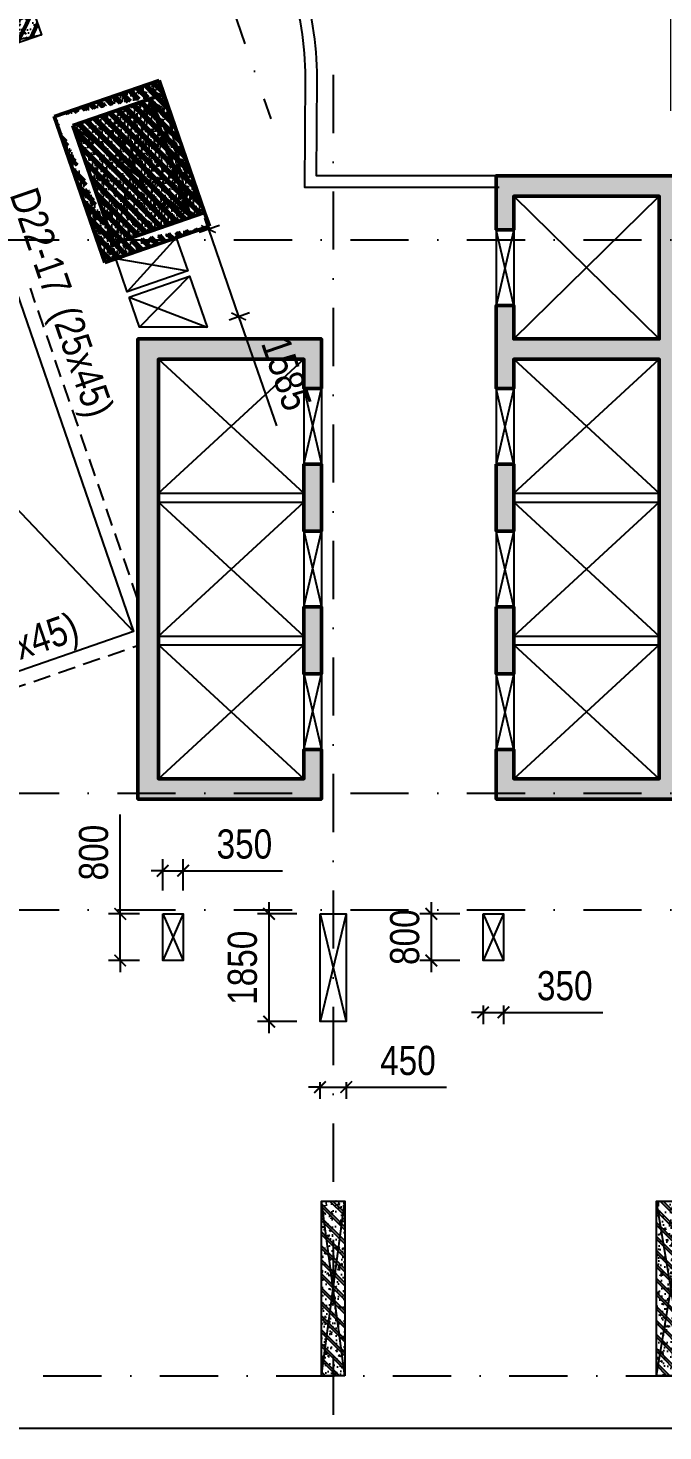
# Model space of a CAD drawing. Header units: millimetres. Extents: x -159515 to 1327256, y -225156 to 138737.
# Drawn here: x 501100 to 512000, y -33011 to -8927 of the extents above; entities that cross this region are included whole.
import ezdxf
from ezdxf.enums import TextEntityAlignment as Align

# ---------------------------------------------------------------- set-up
doc = ezdxf.new("R2010")
doc.units = ezdxf.units.MM
doc.header["$MEASUREMENT"] = 0
doc.linetypes.add('DASHDOT', pattern=[1, 0.5, -0.25, 0, -0.25])
doc.linetypes.add('DASHED', pattern=[4.5, 3, -1.5])
for name, color, linetype in [('ccu11-Khuat', 9, 'DASHED'), ('ccu11-Manh', 8, 'Continuous'), ('ccu11-Thay', 7, 'Continuous'), ('ccu12-Manh', 8, 'Continuous'), ('ccu12-Text', 31, 'Continuous'), ('KC2-DIM', 251, 'Continuous'), ('KT-Hatch', 251, 'Continuous'), ('KT-Luoi truc South Tower', 8, 'DASHDOT'), ('xref.asix of  podium$0$xref.asix of  podium$0$Xref_ST_MBDV Cot vach 30.7.2022$0$KT-Net cot vach', 6, 'Continuous'), ('Xref_ST_MBDV Cot vach 30.7.2022|Xref_ST_MBDV Cot vach 30.7.2022|Xref_ST_MBDV Cot vach 30.7.2022|Xref_ST_MBDV Cot vach 30.7.2022|KC-Betong', 6, 'Continuous')]:
    doc.layers.add(name, color=color, linetype=linetype)
for name, color, linetype, lineweight in [('ccu12-Tencaukien', 9, 'Continuous', 15), ('KT-Kich thuoc', 159, 'Continuous', 18), ('ST_MBDV Cot vach 220805$0$Xref_ST_MBDV Cot vach 30.7.2022$0$KT-Net cot vach', 6, 'Continuous', 50), ('Xref_ST_MBDV Cot vach 30.7.2022$0$KT-Net cot vach', 6, 'Continuous', 50)]:
    doc.layers.add(name, color=color, linetype=linetype, lineweight=lineweight)
doc.styles.add('Arial Narrow', font='ARIALN.TTF')
doc.dimstyles.new('ccu12-200', dxfattribs={"dimscale": 200, "dimtxt": 2.5, "dimasz": 1, "dimexe": 1, "dimexo": 2, "dimgap": 1, "dimtad": 1, "dimdec": 0, "dimrnd": 5, "dimdsep": 46, "dimtxsty": 'Arial Narrow', "dimblk": 'ARCHTICK', "dimcen": -1, "dimdle": 1, "dimclrd": 256, "dimclre": 256, "dimclrt": 3, "dimadec": 0, "dimazin": 2, "dimtfac": 0.1, "dimtdec": 0, "dimtmove": 0, "dimatfit": 1, "dimldrblk": 'ARCHTICK', "dimfxl": 1, "dimtvp": 0.833333, "dimtolj": 1, "dimtzin": 12, "dimarcsym": 0})
doc.dimstyles.new('CCU_1-300', dxfattribs={"dimscale": 300, "dimtxt": 2.5, "dimasz": 1, "dimexe": 1, "dimexo": 2, "dimgap": 0.5, "dimtad": 1, "dimdec": 0, "dimdsep": 46, "dimtxsty": 'Arial Narrow', "dimblk": 'ARCHTICK', "dimcen": -1, "dimdle": 1, "dimclrd": 256, "dimclre": 256, "dimclrt": 3, "dimadec": 0, "dimazin": 2, "dimtfac": 0.1, "dimtdec": 0, "dimtix": 1, "dimtmove": 2, "dimatfit": 1, "dimfxl": 1, "dimtvp": 0.833333, "dimtolj": 1, "dimtzin": 12, "dimarcsym": 0})

# ---------------------------------------------------------------- blocks, each defined once
blk = doc.blocks.new('_ArchTick')
at = {"color": 0, "const_width": 0.15}
blk.add_lwpolyline([(-0.5, -0.5), (0.5, 0.5)], dxfattribs=at)
blk = doc.blocks.new('*D406')
at = {"layer": 'Defpoints', "color": 0, "transparency": 16777216}
for p in [(-25223, 31492), (-33923, 28684, 0), (-25223, 28649, 0)]:
    blk.add_point(p, dxfattribs=at)
at = {"layer": 'KT-Kich thuoc', "lineweight": -2, "transparency": 16777216}
for p, q in [((-33923, 29284), (-33923, 31792)), ((-25223, 29249), (-25223, 31792)), ((-34223, 31492), (-24923, 31492))]:
    blk.add_line(p, q, dxfattribs=at)
at = {"layer": 'KT-Kich thuoc', "lineweight": -2, "transparency": 16777216, "xscale": 300, "yscale": 300, "zscale": 300, "rotation": 180}
blk.add_blockref('_ArchTick', (-33923, 31492), dxfattribs=at)
at = {"layer": 'KT-Kich thuoc', "lineweight": -2, "transparency": 16777216, "xscale": 300, "yscale": 300, "zscale": 300}
blk.add_blockref('_ArchTick', (-25223, 31492), dxfattribs=at)
at = {"layer": 'KT-Kich thuoc', "color": 3, "transparency": 16777216, "insert": (-29573, 32025), "char_height": 750, "attachment_point": 5, "style": 'Arial Narrow'}
blk.add_mtext('\\A1;8700', dxfattribs=at)
blk = doc.blocks.new('*D178')
at = {"layer": 'Defpoints', "color": 0, "transparency": 16777216}
for p in [(503658, -12564), (504715, -13878), (504176, -14064)]:
    blk.add_point(p, dxfattribs=at)
at = {"layer": 'KC2-DIM', "lineweight": -2, "transparency": 16777216}
for p, q in [((504197, -12378), (504132, -12189)), ((504036, -12433), (504386, -12313)), ((504197, -12378), (504715, -13878)), ((504554, -13934), (504904, -13813)), ((504715, -13878), (505364, -15758))]:
    blk.add_line(p, q, dxfattribs=at)
at = {"layer": 'KC2-DIM', "lineweight": -2, "transparency": 16777216, "xscale": 200, "yscale": 200, "zscale": 200}
for p, rotation in [((504197, -12378), 289.0471379540123), ((504715, -13878), 109.0471379540123)]:
    blk.add_blockref('_ArchTick', p, dxfattribs=dict(at, rotation=rotation))
at = {"layer": 'KC2-DIM', "color": 3, "transparency": 16777216, "insert": (505535, -14858), "char_height": 500, "attachment_point": 5, "rotation": 289.0471, "style": 'Arial Narrow'}
blk.add_mtext('\\A1;1585', dxfattribs=at)
blk = doc.blocks.new('*D179')
at = {"layer": 'Defpoints', "color": 0, "transparency": 16777216}
for p in [(502682, -24134), (503412, -24134), (503412, -24934)]:
    blk.add_point(p, dxfattribs=at)
at = {"layer": 'KC2-DIM', "lineweight": -2, "transparency": 16777216}
for p, q in [((502682, -24134), (502682, -22430)), ((503012, -24134), (502482, -24134)), ((502682, -24934), (502682, -24134)), ((503012, -24934), (502482, -24934)), ((502682, -24934), (502682, -25134))]:
    blk.add_line(p, q, dxfattribs=at)
at = {"layer": 'KC2-DIM', "lineweight": -2, "transparency": 16777216, "xscale": 200, "yscale": 200, "zscale": 200}
for p, rotation in [((502682, -24134), 270), ((502682, -24934), 90)]:
    blk.add_blockref('_ArchTick', p, dxfattribs=dict(at, rotation=rotation))
at = {"layer": 'KC2-DIM', "color": 3, "transparency": 16777216, "insert": (502227, -23082), "char_height": 500, "attachment_point": 5, "rotation": 90, "style": 'Arial Narrow'}
blk.add_mtext('\\A1;800', dxfattribs=at)
blk = doc.blocks.new('*D180')
at = {"layer": 'Defpoints', "color": 0, "transparency": 16777216}
for p in [(503762, -23394), (503412, -24134), (503762, -24134)]:
    blk.add_point(p, dxfattribs=at)
at = {"layer": 'KC2-DIM', "lineweight": -2, "transparency": 16777216}
for p, q in [((503412, -23734), (503412, -23194)), ((503762, -23734), (503762, -23194)), ((503412, -23394), (503212, -23394)), ((503412, -23394), (503762, -23394)), ((503762, -23394), (505466, -23394))]:
    blk.add_line(p, q, dxfattribs=at)
at = {"layer": 'KC2-DIM', "lineweight": -2, "transparency": 16777216, "xscale": 200, "yscale": 200, "zscale": 200}
blk.add_blockref('_ArchTick', (503412, -23394), dxfattribs=at)
at = {"layer": 'KC2-DIM', "lineweight": -2, "transparency": 16777216, "xscale": 200, "yscale": 200, "zscale": 200, "rotation": 180}
blk.add_blockref('_ArchTick', (503762, -23394), dxfattribs=at)
at = {"layer": 'KC2-DIM', "color": 3, "transparency": 16777216, "insert": (504814, -22938), "char_height": 500, "attachment_point": 5, "style": 'Arial Narrow'}
blk.add_mtext('\\A1;350', dxfattribs=at)
blk = doc.blocks.new('*D181')
at = {"layer": 'Defpoints', "color": 0, "transparency": 16777216}
for p in [(505238, -24134), (506112, -24134), (506112, -25984)]:
    blk.add_point(p, dxfattribs=at)
at = {"layer": 'KC2-DIM', "lineweight": -2, "transparency": 16777216}
for p, q in [((505238, -26184), (505238, -23934)), ((505712, -24134), (505038, -24134)), ((505712, -25984), (505038, -25984))]:
    blk.add_line(p, q, dxfattribs=at)
at = {"layer": 'KC2-DIM', "lineweight": -2, "transparency": 16777216, "xscale": 200, "yscale": 200, "zscale": 200}
for p, rotation in [((505238, -24134), 90), ((505238, -25984), 270)]:
    blk.add_blockref('_ArchTick', p, dxfattribs=dict(at, rotation=rotation))
at = {"layer": 'KC2-DIM', "color": 3, "transparency": 16777216, "insert": (504782, -25059), "char_height": 500, "attachment_point": 5, "rotation": 90, "style": 'Arial Narrow'}
blk.add_mtext('\\A1;1850', dxfattribs=at)
blk = doc.blocks.new('*D182')
at = {"layer": 'Defpoints', "color": 0, "transparency": 16777216}
for p in [(506112, -26626), (506562, -26626), (506562, -27109)]:
    blk.add_point(p, dxfattribs=at)
at = {"layer": 'KC2-DIM', "lineweight": -2, "transparency": 16777216}
for p, q in [((506112, -27109), (505912, -27109)), ((506112, -27026), (506112, -27309)), ((506112, -27109), (506562, -27109)), ((506562, -27026), (506562, -27309)), ((506562, -27109), (508283, -27109))]:
    blk.add_line(p, q, dxfattribs=at)
at = {"layer": 'KC2-DIM', "lineweight": -2, "transparency": 16777216, "xscale": 200, "yscale": 200, "zscale": 200}
blk.add_blockref('_ArchTick', (506112, -27109), dxfattribs=at)
at = {"layer": 'KC2-DIM', "lineweight": -2, "transparency": 16777216, "xscale": 200, "yscale": 200, "zscale": 200, "rotation": 180}
blk.add_blockref('_ArchTick', (506562, -27109), dxfattribs=at)
at = {"layer": 'KC2-DIM', "color": 3, "transparency": 16777216, "insert": (507622, -26654), "char_height": 500, "attachment_point": 5, "style": 'Arial Narrow'}
blk.add_mtext('\\A1;450', dxfattribs=at)
blk = doc.blocks.new('*D183')
at = {"layer": 'Defpoints', "color": 0, "transparency": 16777216}
for p in [(508024, -24134), (508912, -24134), (508912, -24934)]:
    blk.add_point(p, dxfattribs=at)
at = {"layer": 'KC2-DIM', "lineweight": -2, "transparency": 16777216}
for p, q in [((508024, -25134), (508024, -23934)), ((508512, -24134), (507824, -24134)), ((508512, -24934), (507824, -24934))]:
    blk.add_line(p, q, dxfattribs=at)
at = {"layer": 'KC2-DIM', "lineweight": -2, "transparency": 16777216, "xscale": 200, "yscale": 200, "zscale": 200}
for p, rotation in [((508024, -24134), 90), ((508024, -24934), 270)]:
    blk.add_blockref('_ArchTick', p, dxfattribs=dict(at, rotation=rotation))
at = {"layer": 'KC2-DIM', "color": 3, "transparency": 16777216, "insert": (507568, -24534), "char_height": 500, "attachment_point": 5, "rotation": 90, "style": 'Arial Narrow'}
blk.add_mtext('\\A1;800', dxfattribs=at)
blk = doc.blocks.new('*D184')
at = {"layer": 'Defpoints', "color": 0, "transparency": 16777216}
for p in [(508912, -25309), (509262, -25309), (509262, -25826)]:
    blk.add_point(p, dxfattribs=at)
at = {"layer": 'KC2-DIM', "lineweight": -2, "transparency": 16777216}
for p, q in [((508912, -25709), (508912, -26026)), ((509262, -25709), (509262, -26026)), ((508912, -25826), (508712, -25826)), ((508912, -25826), (509262, -25826)), ((509262, -25826), (510966, -25826))]:
    blk.add_line(p, q, dxfattribs=at)
at = {"layer": 'KC2-DIM', "lineweight": -2, "transparency": 16777216, "xscale": 200, "yscale": 200, "zscale": 200}
blk.add_blockref('_ArchTick', (508912, -25826), dxfattribs=at)
at = {"layer": 'KC2-DIM', "lineweight": -2, "transparency": 16777216, "xscale": 200, "yscale": 200, "zscale": 200, "rotation": 180}
blk.add_blockref('_ArchTick', (509262, -25826), dxfattribs=at)
at = {"layer": 'KC2-DIM', "color": 3, "transparency": 16777216, "insert": (510314, -25370), "char_height": 500, "attachment_point": 5, "style": 'Arial Narrow'}
blk.add_mtext('\\A1;350', dxfattribs=at)
blk = doc.blocks.new('*U288')
at = {"layer": 'ccu12-Tencaukien', "color": 8, "ltscale": 10000}
blk.add_line((361, -155), (354, -155), dxfattribs=at)
at = {"layer": 'ccu12-Text', "color": 2, "style": 'Arial Narrow', "width": 0.8}
blk.add_attdef('SH', text='', height=300, dxfattribs=at).set_placement((276, 6), align=Align.BOTTOM_RIGHT)
at = {"layer": 'ccu12-Text', "color": 31, "style": 'Arial Narrow', "width": 0.8}
for tag, p in [('(', (508, -75)), ('KT', (633, -75)), (')', (963, -75))]:
    blk.add_attdef(tag, text='', height=250, dxfattribs=at).set_placement(p, align=Align.BOTTOM_LEFT)
blk = doc.blocks.new('*U285')
at = {"layer": 'ccu12-Tencaukien', "color": 8, "ltscale": 10000}
blk.add_line((361, -155), (354, -155), dxfattribs=at)
at = {"layer": 'ccu12-Text', "color": 2, "style": 'Arial Narrow', "width": 0.8}
blk.add_attdef('SH', text='', height=300, dxfattribs=at).set_placement((276, 6), align=Align.BOTTOM_RIGHT)
at = {"layer": 'ccu12-Text', "color": 31, "style": 'Arial Narrow', "width": 0.8}
for tag, p in [('(', (508, -75)), ('KT', (633, -75)), (')', (963, -75))]:
    blk.add_attdef(tag, text='', height=250, dxfattribs=at).set_placement(p, align=Align.BOTTOM_LEFT)
blk = doc.blocks.new('*U951')
h = blk.add_hatch()
h.set_pattern_fill('VATLIEU04', color=250, scale=40, style=0, pattern_type=2)
h.set_pattern_definition([(50, (-550, 3050), (286.904, -25.101), [30, -330]), (355, (-550, 3050), (-55.5, 300.877), [24, -264]), (100.451, (-526.1, 3047.9), (231.404, 275.776), [25.496, -280.457]), (46.184, (-550, 3130), (426.896, -66.208), [45, -495]), (96.636, (-514.43, 3124.5), (373.865, 389.647), [38.244, -420.685]), (351.184, (-550, 3130), (373.865, 389.65), [36, -396]), (21, (-510, 3110), (238.763, -161.048), [30, -330]), (326, (-510, 3110), (97.326, 290.06), [24, -264]), (71.451, (-490.1, 3096.58), (336.09, 129.012), [25.496, -280.457]), (37.5, (-550, 3050), (4.864, 133.1575), [0, -260.8, 0, -268, 0, -265]), (7.5, (-550, 3050), (105.228, 157.7647), [0, -152.8, 0, -254.8, 0, -101]), (327.5, (-639.2, 3050), (213.529, -9.022), [0, -100, 0, -312, 0, -414]), (317.5, (-679.2, 3050), (233.274, 40.042), [0, -130, 0, -207.2, 0, -294]), (45, (-550, 3050), (-120.208, 120.208), []), (45, (-550, 3099), (-120.208, 120.208), [])])
h.paths.add_polyline_path([(-475, -475), (-75, -475), (-75, 2525), (-475, 2525)])
at = {"color": 6, "ltscale": 0.25}
blk.add_lwpolyline([(-475, -475), (-75, -475), (-75, 2525), (-475, 2525)], close=True, dxfattribs=at)
at = {"layer": 'Defpoints', "linetype": 'ByBlock', "ltscale": 30}
for p, q in [((-75, -475), (-475, 2525)), ((-475, -475), (-75, 2525))]:
    blk.add_line(p, q, dxfattribs=at)
blk = doc.blocks.new('*U950')
h = blk.add_hatch()
h.set_pattern_fill('VATLIEU04', color=250, scale=40, style=0, pattern_type=2)
h.set_pattern_definition([(50, (-450, 3050), (286.904, -25.101), [30, -330]), (355, (-450, 3050), (-55.5, 300.877), [24, -264]), (100.451, (-426.1, 3047.9), (231.404, 275.776), [25.496, -280.457]), (46.184, (-450, 3130), (426.896, -66.208), [45, -495]), (96.636, (-414.43, 3124.5), (373.865, 389.647), [38.244, -420.685]), (351.184, (-450, 3130), (373.865, 389.65), [36, -396]), (21, (-410, 3110), (238.763, -161.048), [30, -330]), (326, (-410, 3110), (97.326, 290.06), [24, -264]), (71.451, (-390.1, 3096.58), (336.09, 129.012), [25.496, -280.457]), (37.5, (-450, 3050), (4.864, 133.1575), [0, -260.8, 0, -268, 0, -265]), (7.5, (-450, 3050), (105.228, 157.7647), [0, -152.8, 0, -254.8, 0, -101]), (327.5, (-539.2, 3050), (213.529, -9.022), [0, -100, 0, -312, 0, -414]), (317.5, (-579.2, 3050), (233.274, 40.042), [0, -130, 0, -207.2, 0, -294]), (45, (-450, 3050), (-120.208, 120.208), []), (45, (-450, 3099), (-120.208, 120.208), [])])
h.paths.add_polyline_path([(-475, -475), (25, -475), (25, 2525), (-475, 2525)])
at = {"color": 6, "ltscale": 0.25}
blk.add_lwpolyline([(-475, -475), (25, -475), (25, 2525), (-475, 2525)], close=True, dxfattribs=at)
at = {"layer": 'Defpoints', "linetype": 'ByBlock', "ltscale": 30}
for p, q in [((25, -475), (-475, 2525)), ((-475, -475), (25, 2525))]:
    blk.add_line(p, q, dxfattribs=at)
blk = doc.blocks.new('MBCV-T22')
at = {"layer": 'KT-Hatch'}
h = blk.add_hatch(dxfattribs=at)
h.set_pattern_fill('BTCT', color=256, scale=30)
h.set_pattern_definition([(50, (6073.49, -25720.42), (215.17805, -18.82564), [22.5, -247.5]), (355, (6073.5, -25720.42), (-41.6254, 225.6576), [18, -198]), (100.4514, (6091.42, -25721.99), (173.5528, 206.8319), [19.1221, -210.3426]), (46.1842, (6073.5, -25660.42), (320.1723, -49.6557), [33.75, -371.25]), (96.6356, (6100.17, -25664.55), (280.3988, 292.2354), [28.683, -315.514]), (351.1842, (6073.5, -25660.42), (280.3986, 292.2356), [27, -297]), (21, (6103.49, -25675.42), (179.0721, -120.78567), [22.5, -247.5]), (326, (6103.5, -25675.42), (72.9946, 217.545), [18, -198]), (71.4514, (6118.41, -25685.48), (252.0668, 96.75915), [19.1221, -210.3426]), (37.5, (6073.49, -25720.42), (3.64796, 99.86816), [0, -195.6, 0, -201, 0, -198.75]), (7.5, (6073.49, -25720.42), (78.92086, 118.32351), [0, -114.6, 0, -191.1, 0, -75.75]), (327.5, (6006.59, -25720.42), (160.14673, -6.76646), [0, -75, 0, -234, 0, -310.5]), (317.5, (5976.59, -25720.42), (174.95585, 30.0315), [0, -97.5, 0, -155.4, 0, -220.5]), (45, (6073.49, -25720.42), (-79.54951, 79.54951), []), (45, (6126.52, -25720.42), (-79.54951, 79.54951), [])])
h.paths.add_polyline_path([(-30850, -6100), (-30550, -6100), (-30550, -4950), (-30850, -4950)], flags=17)
h.paths.add_polyline_path([(-30550, -2500), (-30850, -2500), (-30850, -3650), (-30550, -3650)], flags=17)
h.paths.add_polyline_path([(-30850, -1200), (-30550, -1200), (-30550, -700), (-28050, -700), (-28050, -7900), (-30550, -7900), (-30550, -7400), (-30850, -7400), (-30850, -8250), (-27700, -8250), (-27700, 2450), (-30850, 2450), (-30850, 1525), (-30550, 1525), (-30550, 2100), (-28050, 2100), (-28050, -350), (-30550, -350), (-30550, 225), (-30850, 225)])
h.paths.add_polyline_path([(-34150, -7900), (-36650, -7900), (-36650, -700), (-34150, -700), (-34150, -1200), (-33850, -1200), (-33850, -350), (-37000, -350), (-37000, -8250), (-33850, -8250), (-33850, -7400), (-34150, -7400)])
h.paths.add_polyline_path([(-34150, -6100), (-33850, -6100), (-33850, -4950), (-34150, -4950)], flags=17)
h.paths.add_polyline_path([(-34150, -3650), (-33850, -3650), (-33850, -2500), (-34150, -2500)], flags=17)
at = {"layer": 'xref.asix of  podium$0$xref.asix of  podium$0$Xref_ST_MBDV Cot vach 30.7.2022$0$KT-Net cot vach'}
h = blk.add_hatch(dxfattribs=at)
h.set_pattern_fill('1BETONG2-BOP', color=250, scale=30, style=0, pattern_type=2)
h.set_pattern_definition([(50, (79462.94, -202765.6), (215.17805, -18.82564), [22.5, -247.5]), (355, (79462.94, -202765.6), (-41.6254, 225.65764), [18, -198]), (100.4514, (79480.88, -202767.17), (173.55281, 206.83186), [19.12206, -210.34263]), (46.1842, (79462.94, -202705.6), (320.1723, -49.6557), [33.75, -371.25]), (96.6356, (79489.63, -202709.74), (280.3988, 292.23536), [28.6831, -315.5139]), (351.1842, (79462.94, -202705.6), (280.3986, 292.2356), [27, -297]), (21, (79492.94, -202720.6), (179.07212, -120.78567), [22.5, -247.5]), (226, (79492.94, -202720.6), (201.56464, -109.66194), [18, -198]), (71.4514, (79507.87, -202730.66), (252.06679, 96.75915), [19.12206, -210.34263]), (67.5, (79462.945, -202765.6), (-46.774855, 88.312339), [0, -195.6, 0, -201, 0, -198.75]), (4.5, (79462.94, -202765.6), (85.005277, 114.030957), [0, -114.6, 0, -191.1, 0, -75.75]), (327.5, (79396.045, -202765.6), (160.14673, -6.766462), [0, -75, 0, -234, 0, -310.5]), (317.5, (79366.04, -202765.6), (174.95585, 30.031495), [0, -97.5, 0, -155.4, 0, -220.5]), (315, (79462.94, -202765.6), (90.156115, 90.156115), []), (315, (79462.94, -202728.85), (90.156115, 90.156115), [])])
edge = h.paths.add_edge_path()
edge.add_line((-36639, 4087), (-38435, 3467))
edge.add_line((-36557, 3851), (-38117, 3313))
edge.add_line((-37570, 962), (-38437, 3472))
edge.add_line((-37415, 1280), (-38117, 3313))
edge.add_line((-37570, 962), (-35774, 1583))
edge.add_line((-37415, 1280), (-35856, 1819))
edge.add_line((-35856, 1819), (-35774, 1583))
edge.add_line((-36557, 3851), (-36639, 4087))
at = {"layer": 'Xref_ST_MBDV Cot vach 30.7.2022$0$KT-Net cot vach'}
h = blk.add_hatch(dxfattribs=at)
h.set_pattern_fill('1BETONG2-BOP', color=250, scale=30, style=0, pattern_type=2)
h.set_pattern_definition([(50, (79462.94, -202765.6), (215.17805, -18.82564), [22.5, -247.5]), (355, (79462.94, -202765.6), (-41.6254, 225.65764), [18, -198]), (100.4514, (79480.88, -202767.17), (173.55281, 206.83186), [19.12206, -210.34263]), (46.1842, (79462.94, -202705.6), (320.1723, -49.6557), [33.75, -371.25]), (96.6356, (79489.63, -202709.74), (280.3988, 292.23536), [28.6831, -315.5139]), (351.1842, (79462.94, -202705.6), (280.3986, 292.2356), [27, -297]), (21, (79492.94, -202720.6), (179.07212, -120.78567), [22.5, -247.5]), (226, (79492.94, -202720.6), (201.56464, -109.66194), [18, -198]), (71.4514, (79507.87, -202730.66), (252.06679, 96.75915), [19.12206, -210.34263]), (67.5, (79462.945, -202765.6), (-46.774855, 88.312339), [0, -195.6, 0, -201, 0, -198.75]), (4.5, (79462.94, -202765.6), (85.005277, 114.030957), [0, -114.6, 0, -191.1, 0, -75.75]), (327.5, (79396.045, -202765.6), (160.14673, -6.766462), [0, -75, 0, -234, 0, -310.5]), (317.5, (79366.04, -202765.6), (174.95585, 30.031495), [0, -97.5, 0, -155.4, 0, -220.5]), (315, (79462.94, -202765.6), (90.156115, 90.156115), []), (315, (79462.94, -202728.85), (90.156115, 90.156115), [])])
edge = h.paths.add_edge_path()
edge.add_line((-36639, 4087), (-38435, 3467))
edge.add_line((-36557, 3851), (-38117, 3313))
edge.add_line((-37570, 962), (-38437, 3472))
edge.add_line((-37415, 1280), (-38117, 3313))
edge.add_line((-37570, 962), (-35774, 1583))
edge.add_line((-37415, 1280), (-35856, 1819))
edge.add_line((-35856, 1819), (-35774, 1583))
edge.add_line((-36557, 3851), (-36639, 4087))
at = {"layer": 'ccu11-Khuat', "color": 6, "ltscale": 0.2}
for points in [[(-30850, 1525), (-30850, 225)], [(-33850, -1200), (-33850, -2500)], [(-30850, -1200), (-30850, -2500)], [(-33850, -3650), (-33850, -4950)], [(-30850, -3650), (-30850, -4950)], [(-33850, -6100), (-33850, -7400)], [(-30850, -6100), (-30850, -7400)]]:
    blk.add_lwpolyline(points, dxfattribs=at)
at = {"layer": 'ccu11-Thay', "color": 6, "ltscale": 0.5}
for points in [[(-30550, 1525), (-30550, 225)], [(-34150, -1200), (-34150, -2500)], [(-30550, -1200), (-30550, -2500)], [(-34150, -3650), (-34150, -4950)], [(-30550, -3650), (-30550, -4950)], [(-34150, -6100), (-34150, -7400)], [(-30550, -6100), (-30550, -7400)]]:
    blk.add_lwpolyline(points, dxfattribs=at)
at = {"layer": 'KC2-DIM', "ltscale": 0.5}
for points in [[(-30550, 1525), (-30850, 225)], [(-30550, 225), (-30850, 1525)], [(-34150, -1200), (-33850, -2500)], [(-34150, -2500), (-33850, -1200)], [(-30550, -1200), (-30850, -2500)], [(-30550, -2500), (-30850, -1200)], [(-34150, -3650), (-33850, -4950)], [(-34150, -4950), (-33850, -3650)], [(-30550, -3650), (-30850, -4950)], [(-30550, -4950), (-30850, -3650)], [(-34150, -6100), (-33850, -7400)], [(-34150, -7400), (-33850, -6100)], [(-30550, -6100), (-30850, -7400)], [(-30550, -7400), (-30850, -6100)]]:
    blk.add_lwpolyline(points, dxfattribs=at)
at = {"layer": 'ST_MBDV Cot vach 220805$0$Xref_ST_MBDV Cot vach 30.7.2022$0$KT-Net cot vach', "color": 6}
blk.add_line((-36557, 3851), (-35856, 1819), dxfattribs=at)
blk.add_lwpolyline([(-36794, 3770), (-36092, 1737)], dxfattribs=at)
at = {"layer": 'ST_MBDV Cot vach 220805$0$Xref_ST_MBDV Cot vach 30.7.2022$0$KT-Net cot vach'}
for points in [[(-30850, 1525), (-30850, 2450), (-27700, 2450), (-27700, -8250), (-30850, -8250), (-30850, -7400), (-30550, -7400), (-30550, -7900), (-28050, -7900), (-28050, -700), (-30550, -700), (-30550, -1200), (-30850, -1200), (-30850, 225), (-30550, 225), (-30550, -350), (-28050, -350), (-28050, 2100), (-30550, 2100), (-30550, 1525)], [(-33850, -1200), (-33850, -350), (-37000, -350), (-37000, -8250), (-33850, -8250), (-33850, -7400), (-34150, -7400), (-34150, -7900), (-36650, -7900), (-36650, -700), (-34150, -700), (-34150, -1200)], [(-30850, -2500), (-30550, -2500), (-30550, -3650), (-30850, -3650)], [(-30850, -4950), (-30550, -4950), (-30550, -6100), (-30850, -6100)]]:
    blk.add_lwpolyline(points, close=True, dxfattribs=at)
at = {"layer": 'ST_MBDV Cot vach 220805$0$Xref_ST_MBDV Cot vach 30.7.2022$0$KT-Net cot vach', "color": 6}
for points in [[(-34150, -2500), (-33850, -2500), (-33850, -3650), (-34150, -3650)], [(-34150, -4950), (-33850, -4950), (-33850, -6100), (-34150, -6100)]]:
    blk.add_lwpolyline(points, close=True, dxfattribs=at)
at = {"layer": 'xref.asix of  podium$0$xref.asix of  podium$0$Xref_ST_MBDV Cot vach 30.7.2022$0$KT-Net cot vach'}
for p, q in [((-36639, 4087), (-38435, 3467)), ((-36557, 3851), (-36639, 4087)), ((-38117, 3313), (-36557, 3851)), ((-37570, 962), (-38437, 3472)), ((-37415, 1280), (-38117, 3313)), ((-37415, 1280), (-35856, 1819)), ((-35856, 1819), (-35774, 1583)), ((-37570, 962), (-35774, 1583))]:
    blk.add_line(p, q, dxfattribs=at)
at = {"layer": 'Xref_ST_MBDV Cot vach 30.7.2022$0$KT-Net cot vach'}
for p, q in [((-36639, 4087), (-38435, 3467)), ((-36557, 3851), (-36639, 4087)), ((-36557, 3851), (-36639, 4087)), ((-38117, 3313), (-36557, 3851)), ((-37570, 962), (-38437, 3472)), ((-37415, 1280), (-38117, 3313)), ((-37415, 1280), (-35856, 1819)), ((-35856, 1819), (-35774, 1583)), ((-35856, 1819), (-35774, 1583)), ((-37570, 962), (-35774, 1583))]:
    blk.add_line(p, q, dxfattribs=at)
at = {"layer": 'Xref_ST_MBDV Cot vach 30.7.2022|Xref_ST_MBDV Cot vach 30.7.2022|Xref_ST_MBDV Cot vach 30.7.2022|Xref_ST_MBDV Cot vach 30.7.2022|KC-Betong', "linetype": 'ByBlock'}
for name, p, xscale, rotation in [('*U951', (-41198, 4497, 0), -0.9999999999999996, 289.0471379532163), ('*U951', (-33925, -17675, 0), -1, 359.9999999999985), ('*U950', (-28075, -17675, 0), -1, 359.9999999999985)]:
    blk.add_blockref(name, p, dxfattribs=dict(at, xscale=xscale, rotation=rotation))
blk = doc.blocks.new('mbkc-t22')
blk.add_line((6200, 10700), (3064, 10700))
at = {"elevation": 0}
for points in [[(6200, 10700), (3064, 10700), (3074, 12373, 0.085159), (2784, 14138), (1049, 19152), (-3079, 31083, 0.260467), (-5870, 33557), (-20929, 37908, 0.435644), (-25490, 33654, 0.102481), (-25386, 32033), (-24080, 28306), (-24089, 28303)], [(6200, 10500), (2863, 10500), (2874, 12375, 0.085159), (2595, 14072), (860, 19087), (-3268, 31017, 0.260924), (-5919, 33363), (-20964, 37710, 0.435158), (-25290, 33640, 0.102973), (-25195, 32093), (-23835, 28211), (-24033, 28142)], [(-53502, 5908, 0.161195), (-50556, 5970), (-27901, 13786), (-27678, 14811, -0.274307), (-26816, 15761), (-22407, 17278, -0.414153), (-20992, 16589), (-12663, -7501, 0.319754), (-8032, -10800), (37104, -10800, 0.151467), (39864, -9900)], [(-53502, 5908, 0.161195), (-50556, 5970), (-27901, 13786), (-27678, 14811, -0.274307), (-26816, 15761), (-22407, 17278, -0.414153), (-20992, 16589), (-12663, -7501, 0.319754), (-8032, -10800), (37104, -10800, 0.151467), (39864, -9900, 0.151467)]]:
    blk.add_lwpolyline(points, format="xyb", dxfattribs=at)
at = {"ltscale": 0.5}
for points in [[(350, 5250), (2850, 5250)], [(350, 5100), (2850, 5100)], [(6450, 5250), (8950, 5250)], [(6450, 5100), (8950, 5100)], [(350, 2800), (2850, 2800)], [(350, 2650), (2850, 2650)], [(6450, 2800), (8950, 2800)], [(6450, 2650), (8950, 2650)]]:
    blk.add_lwpolyline(points, dxfattribs=at)
at = {"layer": 'ccu11-Khuat', "ltscale": 100}
for p, q in [((0, 3423), (-1847, 8772)), ((-4767, 993), (0, 2639))]:
    blk.add_line(p, q, dxfattribs=at)
at = {"layer": 'ccu11-Manh'}
for p, q in [((658, 9637), (-186, 8710)), ((-382, 9278), (854, 9069)), ((886, 8975), (25, 8100)), ((-153, 8616), (1188, 8100)), ((-4729, 7775), (-76, 2877, 0)), ((425, -1970), (775, -2770)), ((775, -1970), (425, -2770)), ((3125, -1970), (3575, -3820)), ((3575, -1970), (3125, -3820)), ((5925, -1970), (6275, -2770)), ((6275, -1970), (5925, -2770))]:
    blk.add_line(p, q, dxfattribs=at)
at = {"layer": 'ccu11-Manh', "elevation": 0}
for points in [[(208, 12015), (-416, 9530)], [(6450, 10350), (8950, 7900)], [(6450, 7900), (8950, 10350)], [(6450, 7550), (8950, 5250)], [(6450, 5250), (8950, 7550)], [(350, 5100), (2850, 2800)], [(350, 2800), (2850, 5100)], [(6450, 5100), (8950, 2800)], [(6450, 2800), (8950, 5100)], [(350, 2650), (2850, 350)], [(350, 350), (2850, 2650)], [(6450, 2650), (8950, 350)], [(6450, 350), (8950, 2650)]]:
    blk.add_lwpolyline(points, dxfattribs=at)
at = {"layer": 'ccu11-Manh'}
for points in [[(-1117, 11563), (909, 9982)], [(350, 7550), (2850, 5250)], [(350, 5250), (2850, 7550)]]:
    blk.add_lwpolyline(points, dxfattribs=at)
at = {"layer": 'ccu11-Thay', "elevation": 0}
for points in [[(-382, 9278), (658, 9637), (854, 9069), (-186, 8710), (-382, 9278)], [(-153, 8616), (886, 8975), (1188, 8100), (25, 8100), (-153, 8616)], [(3125, -1970), (3575, -1970), (3575, -3820), (3125, -3820), (3125, -1970)], [(5925, -1970), (6275, -1970), (6275, -2770), (5925, -2770), (5925, -1970)]]:
    blk.add_lwpolyline(points, dxfattribs=at)
blk.add_lwpolyline([(-76, 2877), (-2721, 1964, -0.414214), (-2723, 1964), (-4729, 7775, -0.414214), (-4728, 7777), (-2084, 8690, -0.414214), (-2082, 8689), (-76, 2877), (-2723, 1963)], format="xyb", dxfattribs=at)
blk.add_lwpolyline([(425, -1970), (775, -1970), (775, -2770), (425, -2770)], close=True, dxfattribs=at)
at = {"layer": 'ccu12-Manh', "ltscale": 0.5}
for p, q in [((909, 9982, 0), (444, 12096, 0)), ((208, 12015, 0), (1146, 10064, 0))]:
    blk.add_line(p, q, dxfattribs=at)
blk.add_blockref('MBCV-T22', (37000, 8250))
blk = doc.blocks.new('Asix South Tower')
at = {"layer": 'KT-Luoi truc South Tower', "ltscale": 2000}
for p, q in [((-53965.4, 67304.5), (-40792.5, 29149.9)), ((-39723, 29903.8), (-39723, -4459.1)), ((-49426.2, 27070.4), (10118.8, 27070.4)), ((-49426.2, 17570.4), (10118.8, 17570.4)), ((-49426.2, 15570.4), (10118.8, 15570.4)), ((-52698.1, 7570.4), (10118.8, 7570.4))]:
    blk.add_line(p, q, dxfattribs=at)
at = {"layer": 'KT-Kich thuoc'}
dim = blk.add_linear_dim(base=(-25223, 31491.9), p1=(-33923, 28684.3, 0), p2=(-25223, 28648.7, 0), dimstyle='CCU_1-300', dxfattribs=at)
dim.commit()
dim.dimension.update_dxf_attribs({"geometry": '*D406', "text_midpoint": (-29573, 32024.8)})

msp = doc.modelspace()

# ---------------------------------------------------------------- block references
msp.add_blockref('mbkc-t22', (502987.2, -22163.9))
at = {"layer": 'ccu12-Tencaukien', "extrusion": (-9.80437e-07, -4.37666e-07, 1)}
ref = msp.add_blockref('*U288', (501083.4, -13838.1, -1.6), dxfattribs=dict(at, xscale=1.815893337873054, yscale=1.815893337873054, zscale=1.815893337873054, rotation=249.4698337379082))
ref.add_attrib('KT', '(25x45)', dxfattribs={"color": 31, "extrusion": (-9.80437e-07, -4.37666e-07, 1), "height": 500, "rotation": 289.02101, "style": 'Arial Narrow'}).set_placement((501340.3, -13864.3, -0.5), align=Align.BOTTOM_LEFT)
ref.add_attrib('SH', 'D22-17', dxfattribs={"color": 2, "extrusion": (-9.80437e-07, -4.37666e-07, 1), "height": 500, "rotation": 289.02101, "style": 'Arial Narrow'}).set_placement((501248.9, -13609.2, -0.5), align=Align.BOTTOM_RIGHT)
at = {"layer": 'ccu12-Tencaukien', "extrusion": (4.37666e-07, -9.80437e-07, 1)}
ref = msp.add_blockref('*U285', (500199.6, -20445.8, -0.9), dxfattribs=dict(at, xscale=1.815893337873054, yscale=1.815893337873054, zscale=1.815893337873054, rotation=339.469833737933))
ref.add_attrib('KT', '(25x45)', dxfattribs={"color": 31, "extrusion": (4.37666e-07, -9.80437e-07, 1), "height": 500, "rotation": 19.02101, "style": 'Arial Narrow'}).set_placement((500225.8, -20188.9, 0.2), align=Align.BOTTOM_LEFT)
ref.add_attrib('SH', 'D22-16', dxfattribs={"color": 2, "extrusion": (4.37666e-07, -9.80437e-07, 1), "height": 500, "rotation": 19.02101, "style": 'Arial Narrow'}).set_placement((499970.8, -20280.3, 0.2), align=Align.BOTTOM_RIGHT)
at = {"layer": 'KT-Kich thuoc'}
msp.add_blockref('Asix South Tower', (546059.8, -39634.4), dxfattribs=at)

# ---------------------------------------------------------------- dimensions: what is measured, and where the dimension line sits
at = {"layer": 'KC2-DIM'}
for p1, p2, distance, picture, middle in [((503657.7, -12563.9), (504175.6, -14064.1), 570.4, '*D178', (505535, -14858.5)), ((503411.8, -24934.1), (503411.8, -24134.1), 729.7, '*D179', (502226.8, -23081.9)), ((503411.8, -24134.1), (503761.8, -24134.1), 740.5, '*D180', (504814.1, -22938.3)), ((506111.8, -25984.1), (506111.8, -24134.1), 874.1, '*D181', (504782.4, -25059.1)), ((508911.8, -25308.6), (509261.8, -25308.6), -517, '*D184', (510314.1, -25370.3)), ((506111.8, -26625.9), (506561.8, -26625.9), -483.5, '*D182', (507622.2, -26654.1))]:
    dim = msp.add_aligned_dim(p1=p1, p2=p2, distance=distance, dimstyle='ccu12-200', override={"dimzin": 0}, dxfattribs=at)
    dim.commit()
    dim.dimension.update_dxf_attribs({"geometry": picture, "text_midpoint": middle})
dim = msp.add_linear_dim(base=(508023.7, -24134.1), p1=(508911.8, -24934.1), p2=(508911.8, -24134.1), angle=90, dimstyle='ccu12-200', override={"dimzin": 0}, dxfattribs=at)
dim.commit()
dim.dimension.update_dxf_attribs({"geometry": '*D183', "text_midpoint": (508023.7, -24534.1), "dimtype": 161})

doc.saveas('drawing.dxf')
